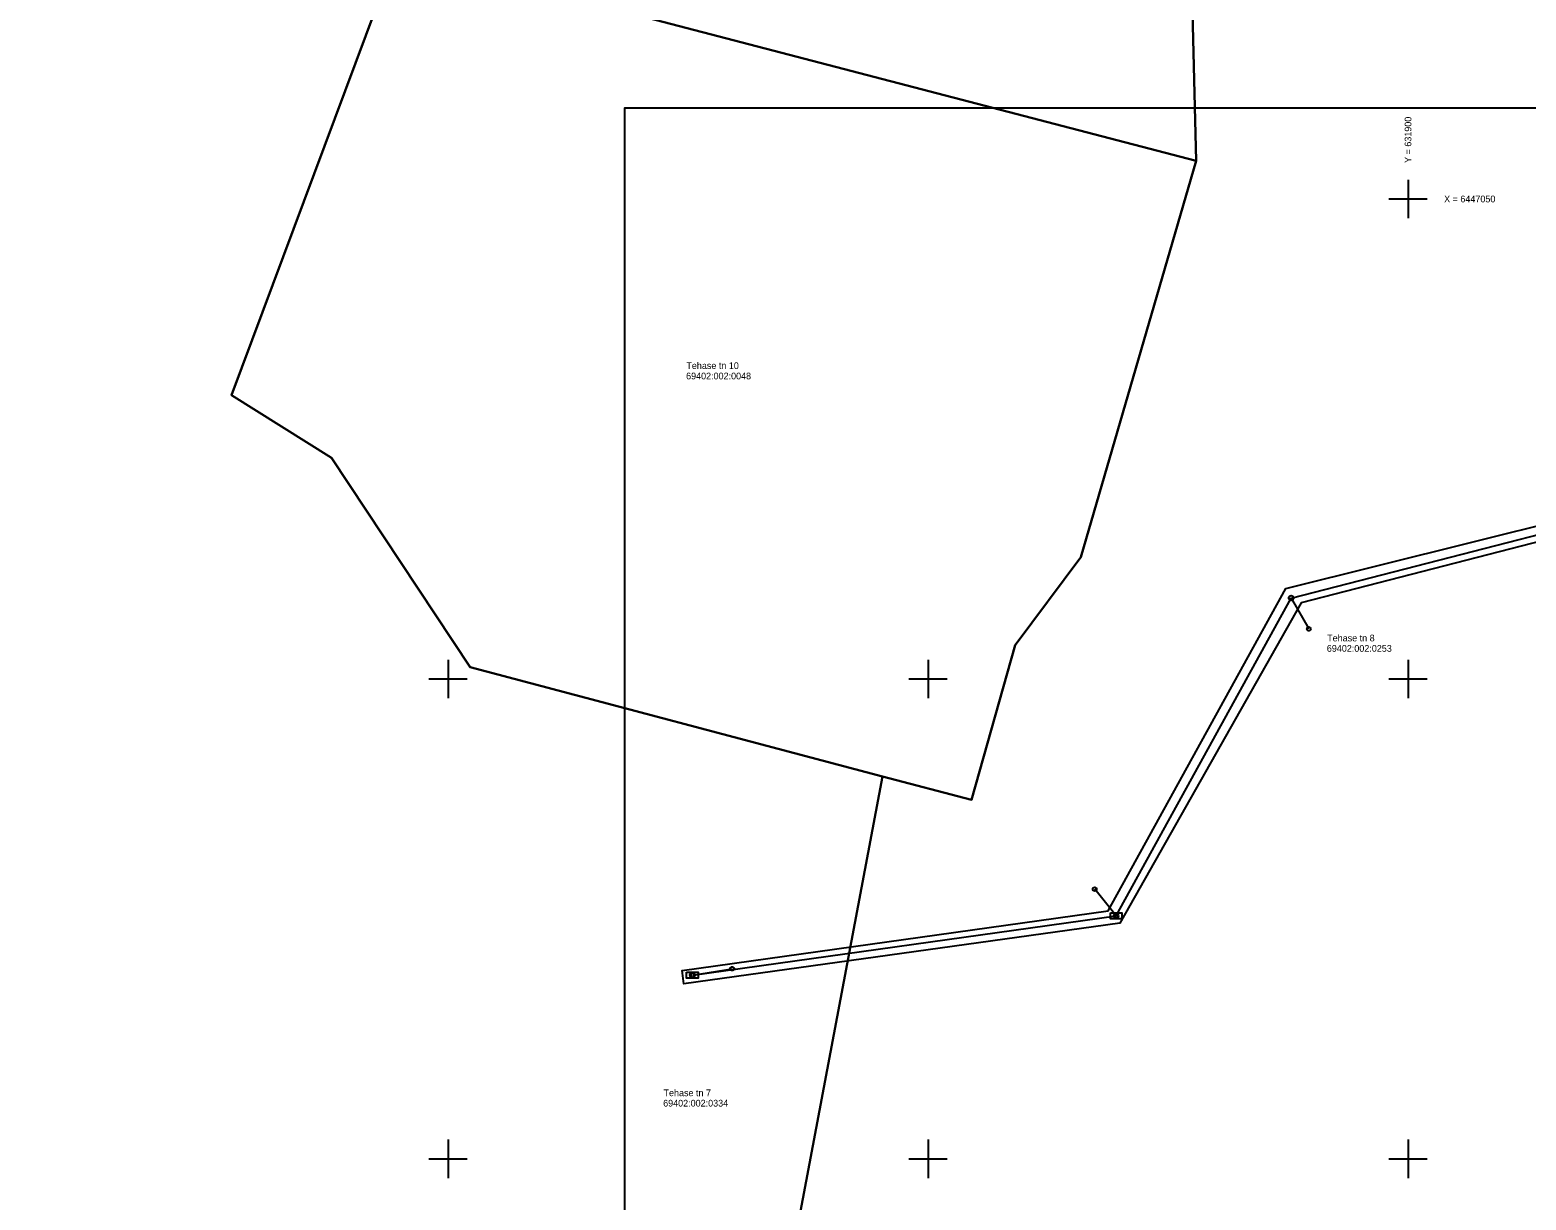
# Model space of a CAD drawing. Extents: x 631415 to 632340, y 6446591 to 6447246.
# Drawn here: x 631756.5 to 631912.3, y 6446945.7 to 6447067.6 of the extents above; entities that cross this region are included whole.
import ezdxf

# ---------------------------------------------------------------- set-up
doc = ezdxf.new("R2010")
doc.units = 0
for name, color, linetype in [('ELRAJATISMP', 7, 'Continuous'), ('MOOTPIIR', 7, 'Continuous'), ('PIIR', 7, 'Continuous'), ('POST', 7, 'Continuous'), ('SIOHULIIN', 7, 'Continuous'), ('VORK', 7, 'Continuous'), ('VORMISTUS', 7, 'Continuous')]:
    doc.layers.add(name, color=color, linetype=linetype)

msp = doc.modelspace()

# ---------------------------------------------------------------- linework, layer by layer
at = {"layer": 'ELRAJATISMP'}
for p, q in [((631869.45, 6446975.62), (631869.45, 6446975.02)), ((631869.72, 6446975.62), (631869.72, 6446975.02)), ((631825.31, 6446969.44), (631825.31, 6446968.84)), ((631825.58, 6446969.44), (631825.58, 6446968.84))]:
    msp.add_line(p, q, dxfattribs=at)
for points in [[(631868.99, 6446975.62), (631870.18, 6446975.62), (631870.18, 6446975.02), (631868.99, 6446975.02)], [(631824.85, 6446969.44), (631826.04, 6446969.44), (631826.04, 6446968.84), (631824.85, 6446968.84)]]:
    msp.add_lwpolyline(points, close=True, dxfattribs=at)
at = {"layer": 'MOOTPIIR'}
msp.add_lwpolyline([(631935.76, 6447020.03), (631888.88, 6447007.94), (631869.97, 6446974.56), (631824.57, 6446968.25), (631824.39, 6446969.62), (631868.77, 6446975.84), (631887.28, 6447009.41), (631935.79, 6447021.5)], dxfattribs=at)
at = {"layer": 'PIIR'}
msp.add_lwpolyline([(631749.88, 6447174.41), (631778.22, 6447163.1), (631819.48, 6447144.13), (631848.42, 6447126.78), (631876.56, 6447108.92), (631877.93, 6447053.96), (631794.66, 6447075.72), (631710.92, 6447101.98)], dxfattribs=at)
for points in [[(631923.97, 6446999.37), (631909.96, 6446910.12), (631832.38, 6446919.59), (631832.58, 6446922.65), (631845.26, 6446989.84), (631854.52, 6446987.41), (631859.09, 6447003.53), (631865.92, 6447012.68), (631877.93, 6447053.96), (631876.56, 6447108.92), (631941.18, 6447064.65)], [(631832.58, 6446922.65), (631832.38, 6446919.59), (631765.7, 6446927.91), (631739.14, 6446932.62), (631703.32, 6447073.51), (631710.92, 6447101.98), (631794.66, 6447075.72), (631777.44, 6447029.57), (631787.88, 6447023.05), (631802.31, 6447001.24), (631845.26, 6446989.84)], [(631794.66, 6447075.72), (631877.93, 6447053.96), (631865.92, 6447012.68), (631859.09, 6447003.53), (631854.52, 6446987.41), (631845.26, 6446989.84), (631802.31, 6447001.24), (631787.88, 6447023.05), (631777.44, 6447029.57)]]:
    msp.add_lwpolyline(points, close=True, dxfattribs=at)
at = {"layer": 'POST'}
for points in [[(631887.83, 6447008.43), (631889.67, 6447005.21)], [(631869.59, 6446975.32), (631867.36, 6446978.1)], [(631825.45, 6446969.14), (631829.59, 6446969.81)]]:
    msp.add_lwpolyline(points, dxfattribs=at)
for centre, radius in [((631887.83, 6447008.43), 0.25), ((631889.67, 6447005.21), 0.2), ((631867.36, 6446978.1), 0.2), ((631869.59, 6446975.32), 0.25), ((631829.59, 6446969.81), 0.2), ((631825.45, 6446969.14), 0.25)]:
    msp.add_circle(centre, radius, dxfattribs=at)
at = {"layer": 'SIOHULIIN'}
msp.add_lwpolyline([(631825.45, 6446969.14), (631869.59, 6446975.32), (631887.83, 6447008.43), (631936.39, 6447020.91)], dxfattribs=at)
at = {"layer": 'VORK'}
for p, q in [((631900, 6447052), (631900, 6447048)), ((631898, 6447050), (631902, 6447050)), ((631800, 6447002), (631800, 6446998)), ((631850, 6447002), (631850, 6446998)), ((631900, 6447002), (631900, 6446998)), ((631798, 6447000), (631802, 6447000)), ((631848, 6447000), (631852, 6447000)), ((631898, 6447000), (631902, 6447000)), ((631800, 6446952), (631800, 6446948)), ((631850, 6446952), (631850, 6446948)), ((631900, 6446952), (631900, 6446948)), ((631798, 6446950), (631802, 6446950)), ((631848, 6446950), (631852, 6446950)), ((631898, 6446950), (631902, 6446950))]:
    msp.add_line(p, q, dxfattribs=at)
at = {"layer": 'VORMISTUS'}
msp.add_lwpolyline([(632285.42, 6447059.49), (632285.42, 6446768.49), (631818.42, 6446768.49), (631818.42, 6447059.49)], close=True, dxfattribs=at)

# ---------------------------------------------------------------- texts
at = {"layer": 'PIIR'}
for s, p in [('Tehase tn 10', (631824.83, 6447032.29)), ('69402:002:0048', (631824.8, 6447031.21)), ('Tehase tn 8', (631891.58, 6447003.91)), ('69402:002:0253', (631891.54, 6447002.83)), ('Tehase tn 7', (631822.45, 6446956.53)), ('69402:002:0334', (631822.41, 6446955.45))]:
    msp.add_text(s, height=0.7, dxfattribs=at).set_placement(p)
at = {"layer": 'VORK'}
msp.add_text(' Y = 631900', height=0.7, rotation=90, dxfattribs=at).set_placement((631900.35, 6447053.5))
msp.add_text(' X = 6447050', height=0.7, dxfattribs=at).set_placement((631903.5, 6447049.65))

doc.saveas('drawing.dxf')
